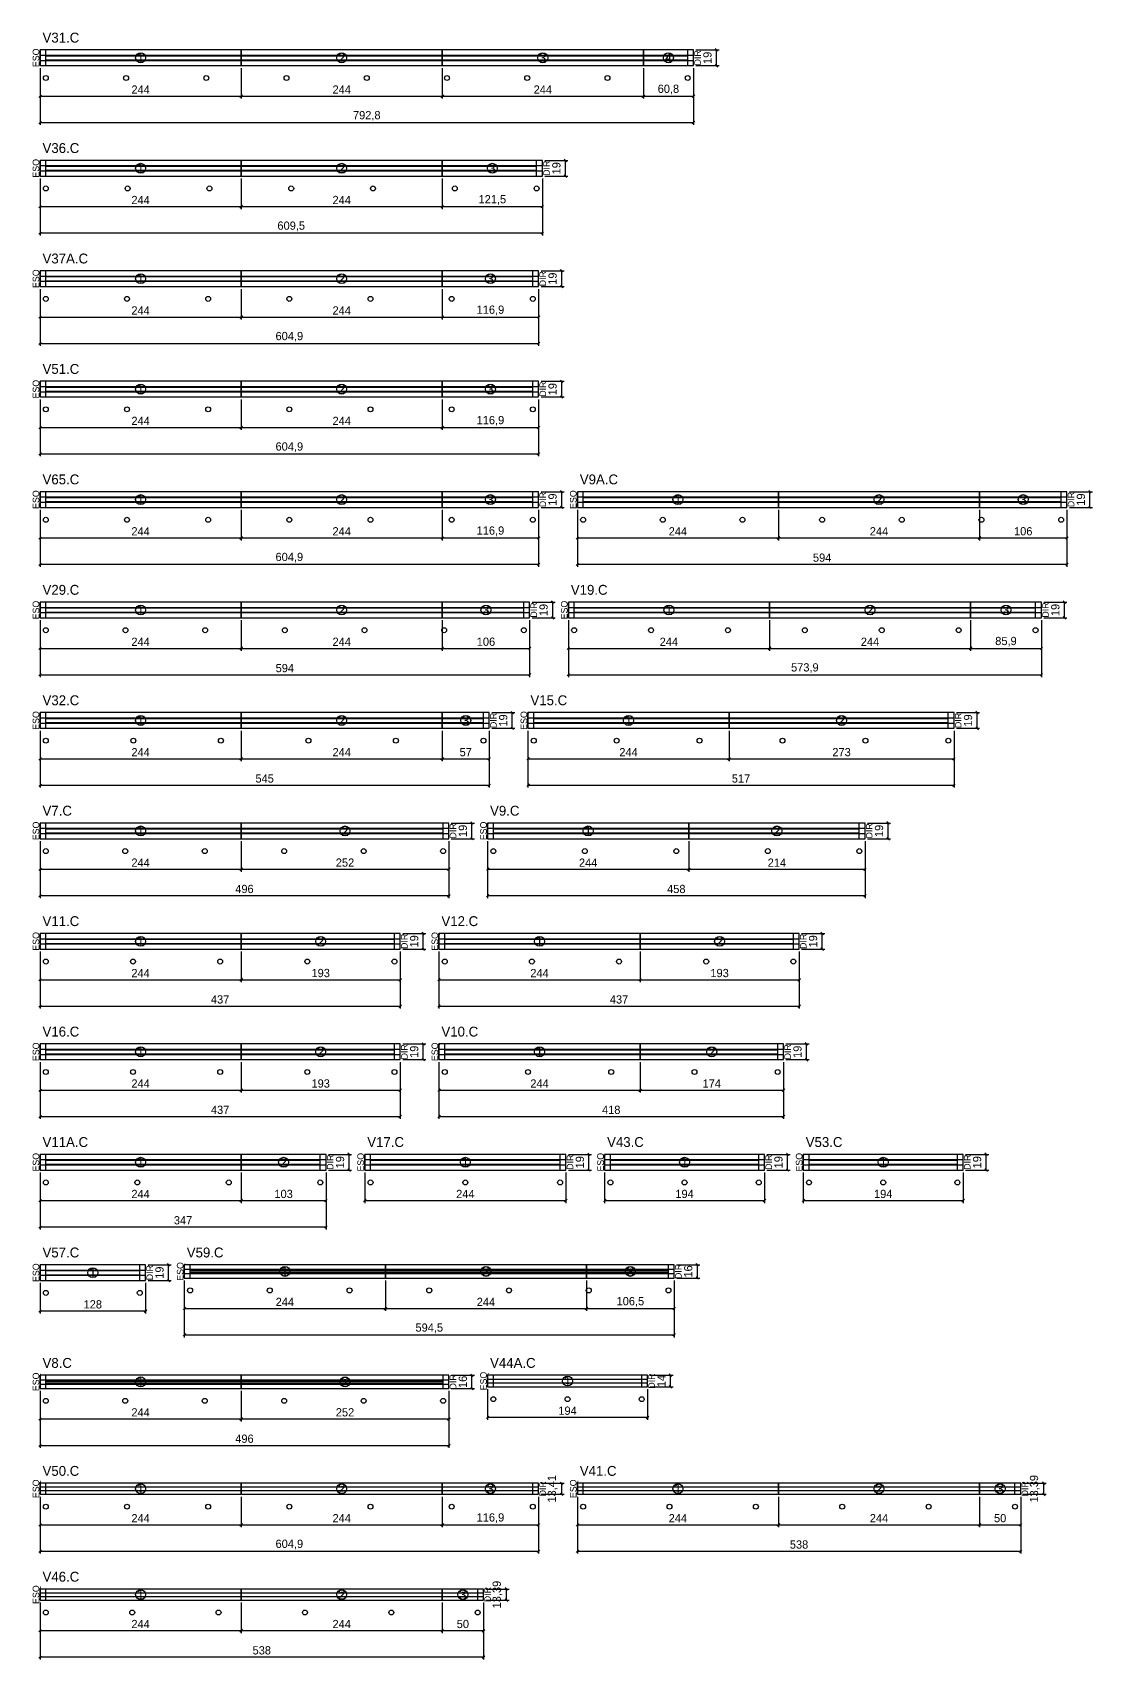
# Model space of a CAD drawing. Extents: x -10500 to 3070, y -2763 to 1250.
# Drawn here: x -9 to 1277, y -2763 to -789 of the extents above; entities that cross this region are included whole.
import ezdxf
from ezdxf.enums import TextEntityAlignment as Align

# ---------------------------------------------------------------- set-up
doc = ezdxf.new("R2010")
doc.units = 0
for name, color, linetype in [('5', 5, 'Continuous'), ('COTA', 241, 'Continuous'), ('Escoras', 224, 'Continuous'), ('NOMENCLATURA', 7, 'Continuous'), ('Painéis', 200, 'Continuous'), ('SARR_2.2x7', 40, 'Continuous'), ('SARR_EDITAR', 141, 'Continuous')]:
    doc.layers.add(name, color=color, linetype=linetype)
doc.dimstyles.new('PAINEL', dxfattribs={"dimtxt": 10, "dimasz": 3, "dimexe": 3, "dimexo": 3, "dimgap": 3, "dimtad": 1, "dimblk": 'OBLIQUE', "dimblk1": 'OBLIQUE', "dimcen": 2.5, "dimclrd": 4, "dimclre": 4, "dimclrt": 240, "dimazin": 3, "dimtfac": 1, "dimtmove": 0, "dimatfit": 3})

# ---------------------------------------------------------------- blocks, each defined once
blk = doc.blocks.new('nf1')
blk.add_circle((0, 0), 6)
blk.add_text('1', height=7).set_placement((0, 0), align=Align.MIDDLE_CENTER)
blk = doc.blocks.new('nf2')
blk.add_circle((0, 0), 6)
blk.add_text('2', height=7).set_placement((0, 0), align=Align.MIDDLE_CENTER)
blk = doc.blocks.new('nf3')
blk.add_circle((0, 0), 6)
blk.add_text('3', height=7).set_placement((0, 0), align=Align.MIDDLE_CENTER)
blk = doc.blocks.new('nf4')
blk.add_circle((0, 0), 6)
blk.add_text('4', height=7).set_placement((0, 0), align=Align.MIDDLE_CENTER)
blk = doc.blocks.new('_OBLIQUE')
at = {"color": 0, "linetype": 'BYBLOCK'}
blk.add_line((-0.5, -0.5), (0.5, 0.5), dxfattribs=at)

msp = doc.modelspace()

# ---------------------------------------------------------------- linework, layer by layer
at = {"layer": 'Escoras'}
for centre in [(7, -844), (104.35, -844), (201.7, -844), (299.05, -844), (396.4, -844), (493.75, -844), (591.1, -844), (688.45, -844), (785.8, -844), (7, -978), (106.25, -978), (205.5, -978), (304.75, -978), (404, -978), (503.25, -978), (602.5, -978), (7, -1112), (105.483, -1112), (203.967, -1112), (302.45, -1112), (400.933, -1112), (499.417, -1112), (597.9, -1112), (7, -1246), (105.483, -1246), (203.967, -1246), (302.45, -1246), (400.933, -1246), (499.417, -1246), (597.9, -1246), (7, -1380), (105.483, -1380), (203.967, -1380), (302.45, -1380), (400.933, -1380), (499.417, -1380), (597.9, -1380), (658.9, -1380), (755.567, -1380), (852.233, -1380), (948.9, -1380), (1045.567, -1380), (1142.233, -1380), (1238.9, -1380), (7, -1514), (103.667, -1514), (200.333, -1514), (297, -1514), (393.667, -1514), (490.333, -1514), (587, -1514), (648, -1514), (741.317, -1514), (834.633, -1514), (927.95, -1514), (1021.267, -1514), (1114.583, -1514), (1207.9, -1514), (7, -1648), (113.2, -1648), (219.4, -1648), (325.6, -1648), (431.8, -1648), (538, -1648), (599, -1648), (699.6, -1648), (800.2, -1648), (900.8, -1648), (1001.4, -1648), (1102, -1648), (7, -1782), (103.4, -1782), (199.8, -1782), (296.2, -1782), (392.6, -1782), (489, -1782), (550, -1782), (661, -1782), (772, -1782), (883, -1782), (994, -1782), (7, -1916), (112.75, -1916), (218.5, -1916), (324.25, -1916), (430, -1916), (491, -1916), (596.75, -1916), (702.5, -1916), (808.25, -1916), (914, -1916), (7, -2050), (112.75, -2050), (218.5, -2050), (324.25, -2050), (430, -2050), (491, -2050), (592, -2050), (693, -2050), (794, -2050), (895, -2050), (7, -2184), (118, -2184), (229, -2184), (340, -2184), (401, -2184), (516, -2184), (631, -2184), (692, -2184), (782, -2184), (872, -2184), (933, -2184), (1023, -2184), (1113, -2184), (7, -2318), (121, -2318), (182, -2315), (278.75, -2315), (375.5, -2315), (472.25, -2315), (569, -2315), (665.75, -2315), (762.5, -2315), (7, -2449), (103.4, -2449), (199.8, -2449), (296.2, -2449), (392.6, -2449), (489, -2449), (550, -2447), (640, -2447), (730, -2447), (7, -2577.41), (105.483, -2577.41), (203.967, -2577.41), (302.45, -2577.41), (400.933, -2577.41), (499.417, -2577.41), (597.9, -2577.41), (658.9, -2577.39), (763.7, -2577.39), (868.5, -2577.39), (973.3, -2577.39), (1078.1, -2577.39), (1182.9, -2577.39), (7, -2705.8), (111.8, -2705.8), (216.6, -2705.8), (321.4, -2705.8), (426.2, -2705.8), (531, -2705.8)]:
    msp.add_circle(centre, 3, dxfattribs=at)
at = {"layer": 'Painéis'}
for p, q in [((0, -816.333), (244, -816.333)), ((0, -822.667), (244, -822.667)), ((244, -829), (244, -810)), ((244, -816.333), (488, -816.333)), ((244, -822.667), (488, -822.667)), ((488, -829), (488, -810)), ((488, -816.333), (732, -816.333)), ((488, -822.667), (732, -822.667)), ((732, -829), (732, -810)), ((732, -816.333), (792.8, -816.333)), ((732, -822.667), (792.8, -822.667)), ((244, -963), (244, -944)), ((488, -963), (488, -944)), ((0, -950.333), (244, -950.333)), ((0, -956.667), (244, -956.667)), ((244, -950.333), (488, -950.333)), ((244, -956.667), (488, -956.667)), ((488, -950.333), (609.5, -950.333)), ((488, -956.667), (609.5, -956.667)), ((0, -1084.333), (244, -1084.333)), ((244, -1097), (244, -1078)), ((244, -1084.333), (488, -1084.333)), ((488, -1097), (488, -1078)), ((488, -1084.333), (604.9, -1084.333)), ((0, -1090.667), (244, -1090.667)), ((244, -1090.667), (488, -1090.667)), ((488, -1090.667), (604.9, -1090.667)), ((0, -1218.333), (244, -1218.333)), ((244, -1231), (244, -1212)), ((244, -1218.333), (488, -1218.333)), ((488, -1231), (488, -1212)), ((488, -1218.333), (604.9, -1218.333)), ((0, -1224.667), (244, -1224.667)), ((244, -1224.667), (488, -1224.667)), ((488, -1224.667), (604.9, -1224.667)), ((0, -1352.333), (244, -1352.333)), ((0, -1358.667), (244, -1358.667)), ((244, -1365), (244, -1346)), ((244, -1352.333), (488, -1352.333)), ((244, -1358.667), (488, -1358.667)), ((488, -1365), (488, -1346)), ((488, -1352.333), (604.9, -1352.333)), ((488, -1358.667), (604.9, -1358.667)), ((651.9, -1352.333), (895.9, -1352.333)), ((651.9, -1358.667), (895.9, -1358.667)), ((895.9, -1365), (895.9, -1346)), ((895.9, -1352.333), (1139.9, -1352.333)), ((895.9, -1358.667), (1139.9, -1358.667)), ((1139.9, -1365), (1139.9, -1346)), ((1139.9, -1352.333), (1245.9, -1352.333)), ((1139.9, -1358.667), (1245.9, -1358.667)), ((244, -1499), (244, -1480)), ((488, -1499), (488, -1480)), ((885, -1499), (885, -1480)), ((1129, -1499), (1129, -1480)), ((0, -1486.333), (244, -1486.333)), ((0, -1492.667), (244, -1492.667)), ((244, -1486.333), (488, -1486.333)), ((244, -1492.667), (488, -1492.667)), ((488, -1486.333), (594, -1486.333)), ((488, -1492.667), (594, -1492.667)), ((641, -1486.333), (885, -1486.333)), ((641, -1492.667), (885, -1492.667)), ((885, -1486.333), (1129, -1486.333)), ((885, -1492.667), (1129, -1492.667)), ((1129, -1486.333), (1214.9, -1486.333)), ((1129, -1492.667), (1214.9, -1492.667)), ((244, -1633), (244, -1614)), ((488, -1633), (488, -1614)), ((836, -1633), (836, -1614)), ((0, -1620.333), (244, -1620.333)), ((0, -1626.667), (244, -1626.667)), ((244, -1620.333), (488, -1620.333)), ((244, -1626.667), (488, -1626.667)), ((488, -1620.333), (545, -1620.333)), ((488, -1626.667), (545, -1626.667)), ((592, -1620.333), (836, -1620.333)), ((592, -1626.667), (836, -1626.667)), ((836, -1620.333), (1109, -1620.333)), ((836, -1626.667), (1109, -1626.667)), ((0, -1754.333), (244, -1754.333)), ((244, -1767), (244, -1748)), ((244, -1754.333), (496, -1754.333)), ((543, -1754.333), (787, -1754.333)), ((787, -1767), (787, -1748)), ((787, -1754.333), (1001, -1754.333)), ((0, -1760.667), (244, -1760.667)), ((244, -1760.667), (496, -1760.667)), ((543, -1760.667), (787, -1760.667)), ((787, -1760.667), (1001, -1760.667)), ((0, -1888.333), (244, -1888.333)), ((0, -1894.667), (244, -1894.667)), ((244, -1901), (244, -1882)), ((244, -1888.333), (437, -1888.333)), ((244, -1894.667), (437, -1894.667)), ((484, -1888.333), (728, -1888.333)), ((484, -1894.667), (728, -1894.667)), ((728, -1901), (728, -1882)), ((728, -1888.333), (921, -1888.333)), ((728, -1894.667), (921, -1894.667)), ((0, -2022.333), (244, -2022.333)), ((0, -2028.667), (244, -2028.667)), ((244, -2035), (244, -2016)), ((244, -2022.333), (437, -2022.333)), ((244, -2028.667), (437, -2028.667)), ((484, -2022.333), (728, -2022.333)), ((484, -2028.667), (728, -2028.667)), ((728, -2035), (728, -2016)), ((728, -2022.333), (902, -2022.333)), ((728, -2028.667), (902, -2028.667)), ((244, -2169), (244, -2150)), ((0, -2156.333), (244, -2156.333)), ((0, -2162.667), (244, -2162.667)), ((244, -2156.333), (347, -2156.333)), ((244, -2162.667), (347, -2162.667)), ((394, -2156.333), (638, -2156.333)), ((394, -2162.667), (638, -2162.667)), ((685, -2156.333), (879, -2156.333)), ((685, -2162.667), (879, -2162.667)), ((926, -2156.333), (1120, -2156.333)), ((926, -2162.667), (1120, -2162.667)), ((175, -2289.333), (419, -2289.333)), ((419, -2300), (419, -2284)), ((419, -2289.333), (663, -2289.333)), ((663, -2300), (663, -2284)), ((663, -2289.333), (769.5, -2289.333)), ((0, -2290.333), (128, -2290.333)), ((0, -2296.667), (128, -2296.667)), ((175, -2294.667), (419, -2294.667)), ((419, -2294.667), (663, -2294.667)), ((663, -2294.667), (769.5, -2294.667)), ((0, -2423.333), (244, -2423.333)), ((244, -2434), (244, -2418)), ((244, -2423.333), (496, -2423.333)), ((543, -2422.667), (737, -2422.667)), ((543, -2427.333), (737, -2427.333)), ((0, -2428.667), (244, -2428.667)), ((244, -2428.667), (496, -2428.667)), ((0, -2553.47), (244, -2553.47)), ((0, -2557.94), (244, -2557.94)), ((244, -2562.41), (244, -2549)), ((244, -2553.47), (488, -2553.47)), ((244, -2557.94), (488, -2557.94)), ((488, -2562.41), (488, -2549)), ((488, -2553.47), (604.9, -2553.47)), ((488, -2557.94), (604.9, -2557.94)), ((651.9, -2553.463), (895.9, -2553.463)), ((651.9, -2557.927), (895.9, -2557.927)), ((895.9, -2562.39), (895.9, -2549)), ((895.9, -2553.463), (1139.9, -2553.463)), ((895.9, -2557.927), (1139.9, -2557.927)), ((1139.9, -2562.39), (1139.9, -2549)), ((1139.9, -2553.463), (1189.9, -2553.463)), ((1139.9, -2557.927), (1189.9, -2557.927)), ((0, -2681.873), (244, -2681.873)), ((244, -2690.8), (244, -2677.41)), ((244, -2681.873), (488, -2681.873)), ((488, -2690.8), (488, -2677.41)), ((488, -2681.873), (538, -2681.873)), ((0, -2686.337), (244, -2686.337)), ((244, -2686.337), (488, -2686.337)), ((488, -2686.337), (538, -2686.337))]:
    msp.add_line(p, q, dxfattribs=at)
for points in [[(0, -829), (244, -829), (244, -810), (0, -810)], [(244, -829), (488, -829), (488, -810), (244, -810)], [(488, -829), (732, -829), (732, -810), (488, -810)], [(732, -829), (792.8, -829), (792.8, -810), (732, -810)], [(0, -963), (244, -963), (244, -944), (0, -944)], [(244, -963), (488, -963), (488, -944), (244, -944)], [(488, -963), (609.5, -963), (609.5, -944), (488, -944)], [(0, -1097), (244, -1097), (244, -1078), (0, -1078)], [(244, -1097), (488, -1097), (488, -1078), (244, -1078)], [(488, -1097), (604.9, -1097), (604.9, -1078), (488, -1078)], [(0, -1231), (244, -1231), (244, -1212), (0, -1212)], [(244, -1231), (488, -1231), (488, -1212), (244, -1212)], [(488, -1231), (604.9, -1231), (604.9, -1212), (488, -1212)], [(0, -1365), (244, -1365), (244, -1346), (0, -1346)], [(244, -1365), (488, -1365), (488, -1346), (244, -1346)], [(488, -1365), (604.9, -1365), (604.9, -1346), (488, -1346)], [(651.9, -1365), (895.9, -1365), (895.9, -1346), (651.9, -1346)], [(895.9, -1365), (1139.9, -1365), (1139.9, -1346), (895.9, -1346)], [(1139.9, -1365), (1245.9, -1365), (1245.9, -1346), (1139.9, -1346)], [(0, -1499), (244, -1499), (244, -1480), (0, -1480)], [(244, -1499), (488, -1499), (488, -1480), (244, -1480)], [(488, -1499), (594, -1499), (594, -1480), (488, -1480)], [(641, -1499), (885, -1499), (885, -1480), (641, -1480)], [(885, -1499), (1129, -1499), (1129, -1480), (885, -1480)], [(1129, -1499), (1214.9, -1499), (1214.9, -1480), (1129, -1480)], [(0, -1633), (244, -1633), (244, -1614), (0, -1614)], [(244, -1633), (488, -1633), (488, -1614), (244, -1614)], [(488, -1633), (545, -1633), (545, -1614), (488, -1614)], [(592, -1633), (836, -1633), (836, -1614), (592, -1614)], [(836, -1633), (1109, -1633), (1109, -1614), (836, -1614)], [(0, -1767), (244, -1767), (244, -1748), (0, -1748)], [(244, -1767), (496, -1767), (496, -1748), (244, -1748)], [(543, -1767), (787, -1767), (787, -1748), (543, -1748)], [(787, -1767), (1001, -1767), (1001, -1748), (787, -1748)], [(0, -1901), (244, -1901), (244, -1882), (0, -1882)], [(244, -1901), (437, -1901), (437, -1882), (244, -1882)], [(484, -1901), (728, -1901), (728, -1882), (484, -1882)], [(728, -1901), (921, -1901), (921, -1882), (728, -1882)], [(0, -2035), (244, -2035), (244, -2016), (0, -2016)], [(244, -2035), (437, -2035), (437, -2016), (244, -2016)], [(484, -2035), (728, -2035), (728, -2016), (484, -2016)], [(728, -2035), (902, -2035), (902, -2016), (728, -2016)], [(0, -2169), (244, -2169), (244, -2150), (0, -2150)], [(244, -2169), (347, -2169), (347, -2150), (244, -2150)], [(394, -2169), (638, -2169), (638, -2150), (394, -2150)], [(685, -2169), (879, -2169), (879, -2150), (685, -2150)], [(926, -2169), (1120, -2169), (1120, -2150), (926, -2150)], [(0, -2303), (128, -2303), (128, -2284), (0, -2284)], [(175, -2300), (419, -2300), (419, -2284), (175, -2284)], [(419, -2300), (663, -2300), (663, -2284), (419, -2284)], [(663, -2300), (769.5, -2300), (769.5, -2284), (663, -2284)], [(0, -2434), (244, -2434), (244, -2418), (0, -2418)], [(244, -2434), (496, -2434), (496, -2418), (244, -2418)], [(543, -2432), (737, -2432), (737, -2418), (543, -2418)], [(0, -2562.41), (244, -2562.41), (244, -2549), (0, -2549)], [(244, -2562.41), (488, -2562.41), (488, -2549), (244, -2549)], [(488, -2562.41), (604.9, -2562.41), (604.9, -2549), (488, -2549)], [(651.9, -2562.39), (895.9, -2562.39), (895.9, -2549), (651.9, -2549)], [(895.9, -2562.39), (1139.9, -2562.39), (1139.9, -2549), (895.9, -2549)], [(1139.9, -2562.39), (1189.9, -2562.39), (1189.9, -2549), (1139.9, -2549)], [(0, -2690.8), (244, -2690.8), (244, -2677.41), (0, -2677.41)], [(244, -2690.8), (488, -2690.8), (488, -2677.41), (244, -2677.41)], [(488, -2690.8), (538, -2690.8), (538, -2677.41), (488, -2677.41)]]:
    msp.add_lwpolyline(points, close=True, dxfattribs=at)
at = {"layer": 'SARR_2.2x7'}
for p, q in [((7, -829), (7, -810)), ((7, -817), (244, -817)), ((7, -822), (244, -822)), ((244, -817), (488, -817)), ((244, -822), (488, -822)), ((488, -817), (732, -817)), ((488, -822), (732, -822)), ((732, -817), (785.8, -817)), ((732, -822), (785.8, -822)), ((785.8, -829), (785.8, -810)), ((7, -963), (7, -944)), ((602.5, -963), (602.5, -944)), ((7, -951), (244, -951)), ((7, -956), (244, -956)), ((244, -951), (488, -951)), ((244, -956), (488, -956)), ((488, -951), (602.5, -951)), ((488, -956), (602.5, -956)), ((7, -1097), (7, -1078)), ((7, -1085), (244, -1085)), ((244, -1085), (488, -1085)), ((488, -1085), (597.9, -1085)), ((597.9, -1097), (597.9, -1078)), ((7, -1090), (244, -1090)), ((244, -1090), (488, -1090)), ((488, -1090), (597.9, -1090)), ((7, -1231), (7, -1212)), ((7, -1219), (244, -1219)), ((244, -1219), (488, -1219)), ((488, -1219), (597.9, -1219)), ((597.9, -1231), (597.9, -1212)), ((7, -1224), (244, -1224)), ((244, -1224), (488, -1224)), ((488, -1224), (597.9, -1224)), ((7, -1365), (7, -1346)), ((7, -1353), (244, -1353)), ((7, -1358), (244, -1358)), ((244, -1353), (488, -1353)), ((244, -1358), (488, -1358)), ((488, -1353), (597.9, -1353)), ((488, -1358), (597.9, -1358)), ((597.9, -1365), (597.9, -1346)), ((658.9, -1365), (658.9, -1346)), ((658.9, -1353), (895.9, -1353)), ((658.9, -1358), (895.9, -1358)), ((895.9, -1353), (1139.9, -1353)), ((895.9, -1358), (1139.9, -1358)), ((1139.9, -1353), (1238.9, -1353)), ((1139.9, -1358), (1238.9, -1358)), ((1238.9, -1365), (1238.9, -1346)), ((7, -1499), (7, -1480)), ((587, -1499), (587, -1480)), ((648, -1499), (648, -1480)), ((1207.9, -1499), (1207.9, -1480)), ((7, -1487), (244, -1487)), ((7, -1492), (244, -1492)), ((244, -1487), (488, -1487)), ((244, -1492), (488, -1492)), ((488, -1487), (587, -1487)), ((488, -1492), (587, -1492)), ((648, -1487), (885, -1487)), ((648, -1492), (885, -1492)), ((885, -1487), (1129, -1487)), ((885, -1492), (1129, -1492)), ((1129, -1487), (1207.9, -1487)), ((1129, -1492), (1207.9, -1492)), ((7, -1633), (7, -1614)), ((538, -1633), (538, -1614)), ((599, -1633), (599, -1614)), ((1102, -1633), (1102, -1614)), ((7, -1621), (244, -1621)), ((7, -1626), (244, -1626)), ((244, -1621), (488, -1621)), ((244, -1626), (488, -1626)), ((488, -1621), (538, -1621)), ((488, -1626), (538, -1626)), ((599, -1621), (836, -1621)), ((599, -1626), (836, -1626)), ((836, -1621), (1102, -1621)), ((836, -1626), (1102, -1626)), ((7, -1767), (7, -1748)), ((7, -1755), (244, -1755)), ((244, -1755), (489, -1755)), ((489, -1767), (489, -1748)), ((550, -1767), (550, -1748)), ((550, -1755), (787, -1755)), ((787, -1755), (994, -1755)), ((994, -1767), (994, -1748)), ((7, -1760), (244, -1760)), ((244, -1760), (489, -1760)), ((550, -1760), (787, -1760)), ((787, -1760), (994, -1760)), ((7, -1901), (7, -1882)), ((7, -1889), (244, -1889)), ((7, -1894), (244, -1894)), ((244, -1889), (430, -1889)), ((244, -1894), (430, -1894)), ((430, -1901), (430, -1882)), ((491, -1901), (491, -1882)), ((491, -1889), (728, -1889)), ((491, -1894), (728, -1894)), ((728, -1889), (914, -1889)), ((728, -1894), (914, -1894)), ((914, -1901), (914, -1882)), ((7, -2035), (7, -2016)), ((7, -2023), (244, -2023)), ((7, -2028), (244, -2028)), ((244, -2023), (430, -2023)), ((244, -2028), (430, -2028)), ((430, -2035), (430, -2016)), ((491, -2035), (491, -2016)), ((491, -2023), (728, -2023)), ((491, -2028), (728, -2028)), ((728, -2023), (895, -2023)), ((728, -2028), (895, -2028)), ((895, -2035), (895, -2016)), ((7, -2169), (7, -2150)), ((340, -2169), (340, -2150)), ((401, -2169), (401, -2150)), ((631, -2169), (631, -2150)), ((692, -2169), (692, -2150)), ((872, -2169), (872, -2150)), ((933, -2169), (933, -2150)), ((1113, -2169), (1113, -2150)), ((7, -2157), (244, -2157)), ((7, -2162), (244, -2162)), ((244, -2157), (340, -2157)), ((244, -2162), (340, -2162)), ((401, -2157), (631, -2157)), ((401, -2162), (631, -2162)), ((692, -2157), (872, -2157)), ((692, -2162), (872, -2162)), ((933, -2157), (1113, -2157)), ((933, -2162), (1113, -2162)), ((7, -2303), (7, -2284)), ((121, -2303), (121, -2284)), ((182, -2300), (182, -2284)), ((762.5, -2300), (762.5, -2284)), ((7, -2291), (121, -2291)), ((7, -2296), (121, -2296)), ((182, -2291), (419, -2291)), ((182, -2293), (419, -2293)), ((419, -2291), (663, -2291)), ((419, -2293), (663, -2293)), ((663, -2291), (762.5, -2291)), ((663, -2293), (762.5, -2293)), ((7, -2434), (7, -2418)), ((7, -2425), (244, -2425)), ((7, -2427), (244, -2427)), ((244, -2425), (489, -2425)), ((244, -2427), (489, -2427)), ((489, -2434), (489, -2418)), ((550, -2432), (550, -2418)), ((730, -2432), (730, -2418)), ((7, -2562.41), (7, -2549)), ((597.9, -2562.41), (597.9, -2549)), ((658.9, -2562.39), (658.9, -2549)), ((1182.9, -2562.39), (1182.9, -2549)), ((7, -2690.8), (7, -2677.41)), ((531, -2690.8), (531, -2677.41))]:
    msp.add_line(p, q, dxfattribs=at)
at = {"layer": 'SARR_EDITAR'}
for p, q in [((0, -829), (0, -810)), ((792.8, -829), (792.8, -810)), ((0, -963), (0, -944)), ((609.5, -963), (609.5, -944)), ((0, -1097), (0, -1078)), ((604.9, -1097), (604.9, -1078)), ((0, -1231), (0, -1212)), ((604.9, -1231), (604.9, -1212)), ((0, -1365), (0, -1346)), ((604.9, -1365), (604.9, -1346)), ((651.9, -1365), (651.9, -1346)), ((1245.9, -1365), (1245.9, -1346)), ((0, -1499), (0, -1480)), ((594, -1499), (594, -1480)), ((641, -1499), (641, -1480)), ((1214.9, -1499), (1214.9, -1480)), ((0, -1633), (0, -1614)), ((545, -1633), (545, -1614)), ((592, -1633), (592, -1614)), ((1109, -1633), (1109, -1614)), ((0, -1767), (0, -1748)), ((496, -1767), (496, -1748)), ((543, -1767), (543, -1748)), ((1001, -1767), (1001, -1748)), ((0, -1901), (0, -1882)), ((437, -1901), (437, -1882)), ((484, -1901), (484, -1882)), ((921, -1901), (921, -1882)), ((0, -2035), (0, -2016)), ((437, -2035), (437, -2016)), ((484, -2035), (484, -2016)), ((902, -2035), (902, -2016)), ((0, -2169), (0, -2150)), ((347, -2169), (347, -2150)), ((394, -2169), (394, -2150)), ((638, -2169), (638, -2150)), ((685, -2169), (685, -2150)), ((879, -2169), (879, -2150)), ((926, -2169), (926, -2150)), ((1120, -2169), (1120, -2150)), ((0, -2303), (0, -2284)), ((128, -2303), (128, -2284)), ((175, -2300), (175, -2284)), ((769.5, -2300), (769.5, -2284)), ((0, -2434), (0, -2418)), ((496, -2434), (496, -2418)), ((543, -2432), (543, -2418)), ((737, -2432), (737, -2418)), ((0, -2562.41), (0, -2549)), ((604.9, -2562.41), (604.9, -2549)), ((651.9, -2562.39), (651.9, -2549)), ((1189.9, -2562.39), (1189.9, -2549)), ((0, -2690.8), (0, -2677.41)), ((538, -2690.8), (538, -2677.41))]:
    msp.add_line(p, q, dxfattribs=at)

# ---------------------------------------------------------------- block references
at = {"layer": 'COTA'}
for name, p in [('nf1', (122, -819.5)), ('nf2', (366, -819.5)), ('nf3', (610, -819.5)), ('nf4', (762.4, -819.5)), ('nf1', (122, -953.5)), ('nf2', (366, -953.5)), ('nf3', (548.75, -953.5)), ('nf1', (122, -1087.5)), ('nf2', (366, -1087.5)), ('nf3', (546.45, -1087.5)), ('nf1', (122, -1221.5)), ('nf2', (366, -1221.5)), ('nf3', (546.45, -1221.5)), ('nf1', (122, -1355.5)), ('nf2', (366, -1355.5)), ('nf3', (546.45, -1355.5)), ('nf1', (773.9, -1355.5)), ('nf2', (1017.9, -1355.5)), ('nf3', (1192.9, -1355.5)), ('nf1', (122, -1489.5)), ('nf2', (366, -1489.5)), ('nf3', (541, -1489.5)), ('nf1', (763, -1489.5)), ('nf2', (1007, -1489.5)), ('nf3', (1171.95, -1489.5)), ('nf1', (122, -1623.5)), ('nf2', (366, -1623.5)), ('nf3', (516.5, -1623.5)), ('nf1', (714, -1623.5)), ('nf2', (972.5, -1623.5)), ('nf1', (122, -1757.5)), ('nf2', (370, -1757.5)), ('nf1', (665, -1757.5)), ('nf2', (894, -1757.5)), ('nf1', (122, -1891.5)), ('nf2', (340.5, -1891.5)), ('nf1', (606, -1891.5)), ('nf2', (824.5, -1891.5)), ('nf1', (122, -2025.5)), ('nf2', (340.5, -2025.5)), ('nf1', (606, -2025.5)), ('nf2', (815, -2025.5)), ('nf1', (122, -2159.5)), ('nf2', (295.5, -2159.5)), ('nf1', (516, -2159.5)), ('nf1', (782, -2159.5)), ('nf1', (1023, -2159.5)), ('nf1', (64, -2293.5)), ('nf1', (297, -2292)), ('nf2', (541, -2292)), ('nf3', (716.25, -2292)), ('nf1', (122, -2426)), ('nf2', (370, -2426)), ('nf1', (640, -2425)), ('nf1', (122, -2555.705)), ('nf2', (366, -2555.705)), ('nf3', (546.45, -2555.705)), ('nf1', (773.9, -2555.695)), ('nf2', (1017.9, -2555.695)), ('nf3', (1164.9, -2555.695)), ('nf1', (122, -2684.105)), ('nf2', (366, -2684.105)), ('nf3', (513, -2684.105))]:
    msp.add_blockref(name, p, dxfattribs=at)

# ---------------------------------------------------------------- texts
at = {"layer": '5'}
for s, p in [('ESQ', (-5, -819.5)), ('DIR', (797.8, -819.5)), ('ESQ', (-5, -953.5)), ('DIR', (614.5, -953.5)), ('ESQ', (-5, -1087.5)), ('DIR', (609.9, -1087.5)), ('ESQ', (-5, -1221.5)), ('DIR', (609.9, -1221.5)), ('ESQ', (-5, -1355.5)), ('DIR', (609.9, -1355.5)), ('ESQ', (646.9, -1355.5)), ('DIR', (1250.9, -1355.5)), ('ESQ', (-5, -1489.5)), ('ESQ', (636, -1489.5)), ('DIR', (599, -1489.5)), ('DIR', (1219.9, -1489.5)), ('ESQ', (-5, -1623.5)), ('DIR', (550, -1623.5)), ('ESQ', (587, -1623.5)), ('DIR', (1114, -1623.5)), ('ESQ', (-5, -1757.5)), ('DIR', (501, -1757.5)), ('ESQ', (538, -1757.5)), ('DIR', (1006, -1757.5)), ('ESQ', (-5, -1891.5)), ('DIR', (442, -1891.5)), ('ESQ', (479, -1891.5)), ('DIR', (926, -1891.5)), ('ESQ', (-5, -2025.5)), ('DIR', (442, -2025.5)), ('ESQ', (479, -2025.5)), ('DIR', (907, -2025.5)), ('ESQ', (-5, -2159.5)), ('DIR', (352, -2159.5)), ('ESQ', (389, -2159.5)), ('DIR', (643, -2159.5)), ('ESQ', (680, -2159.5)), ('DIR', (884, -2159.5)), ('ESQ', (921, -2159.5)), ('DIR', (1125, -2159.5)), ('ESQ', (-5, -2293.5)), ('DIR', (133, -2293.5)), ('ESQ', (170, -2292)), ('DIR', (774.5, -2292)), ('ESQ', (-5, -2426)), ('DIR', (501, -2426)), ('ESQ', (538, -2425)), ('DIR', (742, -2425)), ('ESQ', (-5, -2555.705)), ('ESQ', (646.9, -2555.695)), ('DIR', (609.9, -2555.705)), ('DIR', (1194.9, -2555.695)), ('ESQ', (-5, -2684.105)), ('DIR', (543, -2684.105))]:
    msp.add_text(s, height=8, rotation=90, dxfattribs=at).set_placement(p, align=Align.MIDDLE_CENTER)
for s, p in [('1', (122, -819.5)), ('2', (366, -819.5)), ('3', (610, -819.5)), ('4', (762.4, -819.5)), ('1', (122, -953.5)), ('2', (366, -953.5)), ('3', (548.75, -953.5)), ('1', (122, -1087.5)), ('2', (366, -1087.5)), ('3', (546.45, -1087.5)), ('1', (122, -1221.5)), ('2', (366, -1221.5)), ('3', (546.45, -1221.5)), ('1', (122, -1355.5)), ('2', (366, -1355.5)), ('3', (546.45, -1355.5)), ('1', (773.9, -1355.5)), ('2', (1017.9, -1355.5)), ('3', (1192.9, -1355.5)), ('1', (122, -1489.5)), ('2', (366, -1489.5)), ('3', (541, -1489.5)), ('1', (763, -1489.5)), ('2', (1007, -1489.5)), ('3', (1171.95, -1489.5)), ('1', (122, -1623.5)), ('2', (366, -1623.5)), ('3', (516.5, -1623.5)), ('1', (714, -1623.5)), ('2', (972.5, -1623.5)), ('1', (122, -1757.5)), ('2', (370, -1757.5)), ('1', (665, -1757.5)), ('2', (894, -1757.5)), ('1', (122, -1891.5)), ('2', (340.5, -1891.5)), ('1', (606, -1891.5)), ('2', (824.5, -1891.5)), ('1', (122, -2025.5)), ('2', (340.5, -2025.5)), ('1', (606, -2025.5)), ('2', (815, -2025.5)), ('1', (122, -2159.5)), ('2', (295.5, -2159.5)), ('1', (516, -2159.5)), ('1', (782, -2159.5)), ('1', (1023, -2159.5)), ('1', (64, -2293.5)), ('1', (297, -2292)), ('2', (541, -2292)), ('3', (716.25, -2292)), ('1', (122, -2426)), ('2', (370, -2426)), ('1', (640, -2425)), ('1', (122, -2555.705)), ('2', (366, -2555.705)), ('3', (546.45, -2555.705)), ('1', (773.9, -2555.695)), ('2', (1017.9, -2555.695)), ('3', (1164.9, -2555.695)), ('1', (122, -2684.105)), ('2', (366, -2684.105)), ('3', (513, -2684.105))]:
    msp.add_text(s, height=12, dxfattribs=at).set_placement(p, align=Align.MIDDLE_CENTER)
at = {"layer": 'NOMENCLATURA'}
for s, p in [('V31.C', (3, -801)), ('V36.C', (3, -935)), ('V37A.C', (3, -1069)), ('V51.C', (3, -1203)), ('V65.C', (3, -1337)), ('V9A.C', (654.9, -1337)), ('V29.C', (3, -1471)), ('V19.C', (644, -1471)), ('V32.C', (3, -1605)), ('V15.C', (595, -1605)), ('V7.C', (3, -1739)), ('V9.C', (546, -1739)), ('V11.C', (3, -1873)), ('V12.C', (487, -1873)), ('V16.C', (3, -2007)), ('V10.C', (487, -2007)), ('V11A.C', (3, -2141)), ('V17.C', (397, -2141)), ('V43.C', (688, -2141)), ('V53.C', (929, -2141)), ('V57.C', (3, -2275)), ('V59.C', (178, -2275)), ('V8.C', (3, -2409)), ('V44A.C', (546, -2409)), ('V50.C', (3, -2540)), ('V41.C', (654.9, -2540)), ('V46.C', (3, -2668.41))]:
    msp.add_text(s, height=12, dxfattribs=at).set_placement(p)

# ---------------------------------------------------------------- dimensions: what is measured, and where the dimension line sits
at = {"layer": 'COTA'}
for base, p1, p2 in [((820.8, -829), (792.8, -829), (792.8, -810)), ((637.5, -963), (609.5, -963), (609.5, -944)), ((632.9, -1097), (604.9, -1097), (604.9, -1078)), ((632.9, -1231), (604.9, -1231), (604.9, -1212)), ((632.9, -1365), (604.9, -1365), (604.9, -1346)), ((1273.9, -1365), (1245.9, -1365), (1245.9, -1346)), ((622, -1499), (594, -1499), (594, -1480)), ((1242.9, -1499), (1214.9, -1499), (1214.9, -1480)), ((573, -1633), (545, -1633), (545, -1614)), ((1137, -1633), (1109, -1633), (1109, -1614)), ((524, -1767), (496, -1767), (496, -1748)), ((1029, -1767), (1001, -1767), (1001, -1748)), ((465, -1901), (437, -1901), (437, -1882)), ((949, -1901), (921, -1901), (921, -1882)), ((465, -2035), (437, -2035), (437, -2016)), ((930, -2035), (902, -2035), (902, -2016)), ((375, -2169), (347, -2169), (347, -2150)), ((666, -2169), (638, -2169), (638, -2150)), ((907, -2169), (879, -2169), (879, -2150)), ((1148, -2169), (1120, -2169), (1120, -2150)), ((156, -2303), (128, -2303), (128, -2284)), ((797.5, -2300), (769.5, -2300), (769.5, -2284)), ((524, -2434), (496, -2434), (496, -2418)), ((765, -2432), (737, -2432), (737, -2418)), ((632.9, -2562.41), (604.9, -2562.41), (604.9, -2549)), ((1217.9, -2562.39), (1189.9, -2562.39), (1189.9, -2549)), ((566, -2690.8), (538, -2690.8), (538, -2677.41))]:
    msp.add_linear_dim(base=base, p1=p1, p2=p2, angle=90, dimstyle='PAINEL', dxfattribs=at).render()
for base, p1, p2 in [((0, -866), (0, -829), (244, -829)), ((0, -898), (0, -829), (792.8, -829)), ((244, -866), (244, -829), (488, -829)), ((488, -866), (488, -829), (732, -829)), ((732, -866), (732, -829), (792.8, -829)), ((0, -1000), (0, -963), (244, -963)), ((0, -1032), (0, -963), (609.5, -963)), ((244, -1000), (244, -963), (488, -963)), ((488, -1000), (488, -963), (609.5, -963)), ((0, -1134), (0, -1097), (244, -1097)), ((0, -1166), (0, -1097), (604.9, -1097)), ((244, -1134), (244, -1097), (488, -1097)), ((488, -1134), (488, -1097), (604.9, -1097)), ((0, -1268), (0, -1231), (244, -1231)), ((0, -1300), (0, -1231), (604.9, -1231)), ((244, -1268), (244, -1231), (488, -1231)), ((488, -1268), (488, -1231), (604.9, -1231)), ((0, -1402), (0, -1365), (244, -1365)), ((0, -1434), (0, -1365), (604.9, -1365)), ((244, -1402), (244, -1365), (488, -1365)), ((488, -1402), (488, -1365), (604.9, -1365)), ((651.9, -1402), (651.9, -1365), (895.9, -1365)), ((651.9, -1434), (651.9, -1365), (1245.9, -1365)), ((895.9, -1402), (895.9, -1365), (1139.9, -1365)), ((1139.9, -1402), (1139.9, -1365), (1245.9, -1365)), ((0, -1536), (0, -1499), (244, -1499)), ((0, -1568), (0, -1499), (594, -1499)), ((244, -1536), (244, -1499), (488, -1499)), ((488, -1536), (488, -1499), (594, -1499)), ((641, -1536), (641, -1499), (885, -1499)), ((641, -1568), (641, -1499), (1214.9, -1499)), ((885, -1536), (885, -1499), (1129, -1499)), ((1129, -1536), (1129, -1499), (1214.9, -1499)), ((0, -1670), (0, -1633), (244, -1633)), ((0, -1702), (0, -1633), (545, -1633)), ((244, -1670), (244, -1633), (488, -1633)), ((488, -1670), (488, -1633), (545, -1633)), ((592, -1670), (592, -1633), (836, -1633)), ((592, -1702), (592, -1633), (1109, -1633)), ((836, -1670), (836, -1633), (1109, -1633)), ((0, -1804), (0, -1767), (244, -1767)), ((0, -1836), (0, -1767), (496, -1767)), ((244, -1804), (244, -1767), (496, -1767)), ((543, -1804), (543, -1767), (787, -1767)), ((543, -1836), (543, -1767), (1001, -1767)), ((787, -1804), (787, -1767), (1001, -1767)), ((0, -1938), (0, -1901), (244, -1901)), ((0, -1970), (0, -1901), (437, -1901)), ((244, -1938), (244, -1901), (437, -1901)), ((484, -1938), (484, -1901), (728, -1901)), ((484, -1970), (484, -1901), (921, -1901)), ((728, -1938), (728, -1901), (921, -1901)), ((0, -2072), (0, -2035), (244, -2035)), ((0, -2104), (0, -2035), (437, -2035)), ((244, -2072), (244, -2035), (437, -2035)), ((484, -2072), (484, -2035), (728, -2035)), ((484, -2104), (484, -2035), (902, -2035)), ((728, -2072), (728, -2035), (902, -2035)), ((0, -2206), (0, -2169), (244, -2169)), ((0, -2238), (0, -2169), (347, -2169)), ((244, -2206), (244, -2169), (347, -2169)), ((394, -2206), (394, -2169), (638, -2169)), ((685, -2206), (685, -2169), (879, -2169)), ((926, -2206), (926, -2169), (1120, -2169)), ((0, -2340), (0, -2303), (128, -2303)), ((175, -2337), (175, -2300), (419, -2300)), ((175, -2369), (175, -2300), (769.5, -2300)), ((419, -2337), (419, -2300), (663, -2300)), ((663, -2337), (663, -2300), (769.5, -2300)), ((0, -2471), (0, -2434), (244, -2434)), ((0, -2503), (0, -2434), (496, -2434)), ((244, -2471), (244, -2434), (496, -2434)), ((543, -2469), (543, -2432), (737, -2432)), ((0, -2599.41), (0, -2562.41), (244, -2562.41)), ((0, -2631.41), (0, -2562.41), (604.9, -2562.41)), ((244, -2599.41), (244, -2562.41), (488, -2562.41)), ((488, -2599.41), (488, -2562.41), (604.9, -2562.41)), ((651.9, -2599.39), (651.9, -2562.39), (895.9, -2562.39)), ((651.9, -2631.39), (651.9, -2562.39), (1189.9, -2562.39)), ((895.9, -2599.39), (895.9, -2562.39), (1139.9, -2562.39)), ((1139.9, -2599.39), (1139.9, -2562.39), (1189.9, -2562.39)), ((0, -2727.8), (0, -2690.8), (244, -2690.8)), ((0, -2759.8), (0, -2690.8), (538, -2690.8)), ((244, -2727.8), (244, -2690.8), (488, -2690.8)), ((488, -2727.8), (488, -2690.8), (538, -2690.8))]:
    msp.add_linear_dim(base=base, p1=p1, p2=p2, dimstyle='PAINEL', dxfattribs=at).render()

doc.saveas('drawing.dxf')
